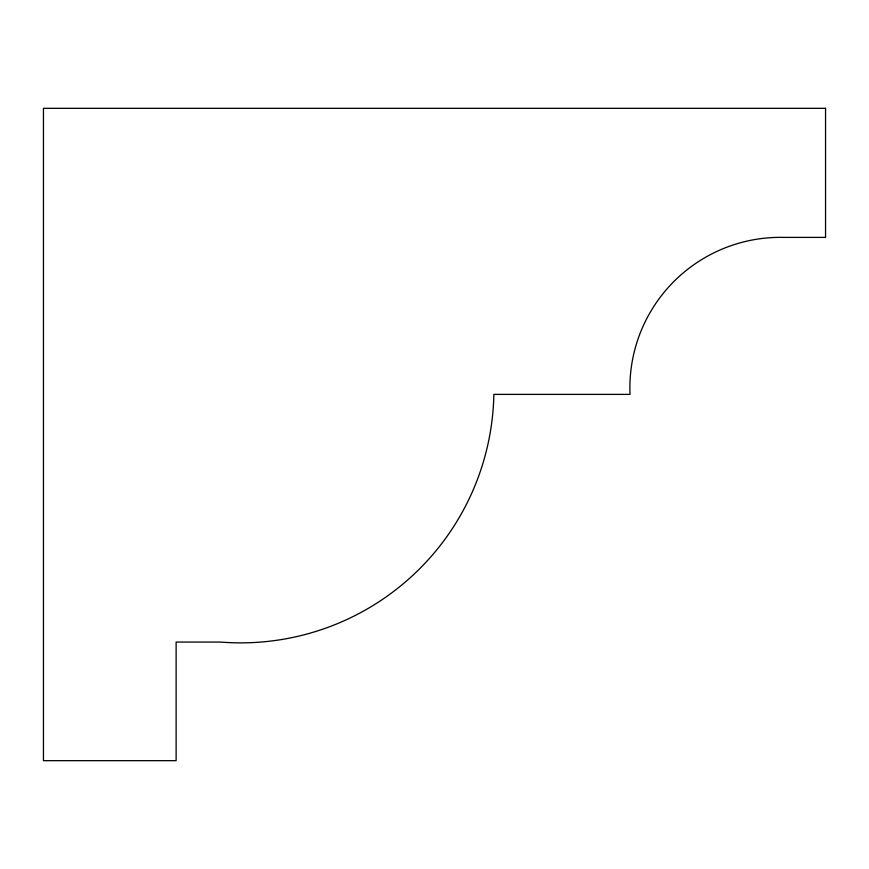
<?xml version="1.0" encoding="UTF-8"?>
<svg xmlns="http://www.w3.org/2000/svg" width="869" height="869" viewBox="0 0 869 869"><rect width="100%" height="100%" fill="white"/><g stroke="black" fill="none" stroke-linecap="round" stroke-linejoin="round"><path stroke-width="1.3" d="M825.55 108.321L43.45 108.321L43.45 760.679L176.125 760.679L176.125 642.072L220.639 642.072A253.248 253.248 0 0 0 493.853 394.385L630.025 394.385A150.511 150.511 0 0 1 784.034 237.4L825.55 237.4L825.55 108.321"/></g></svg>
